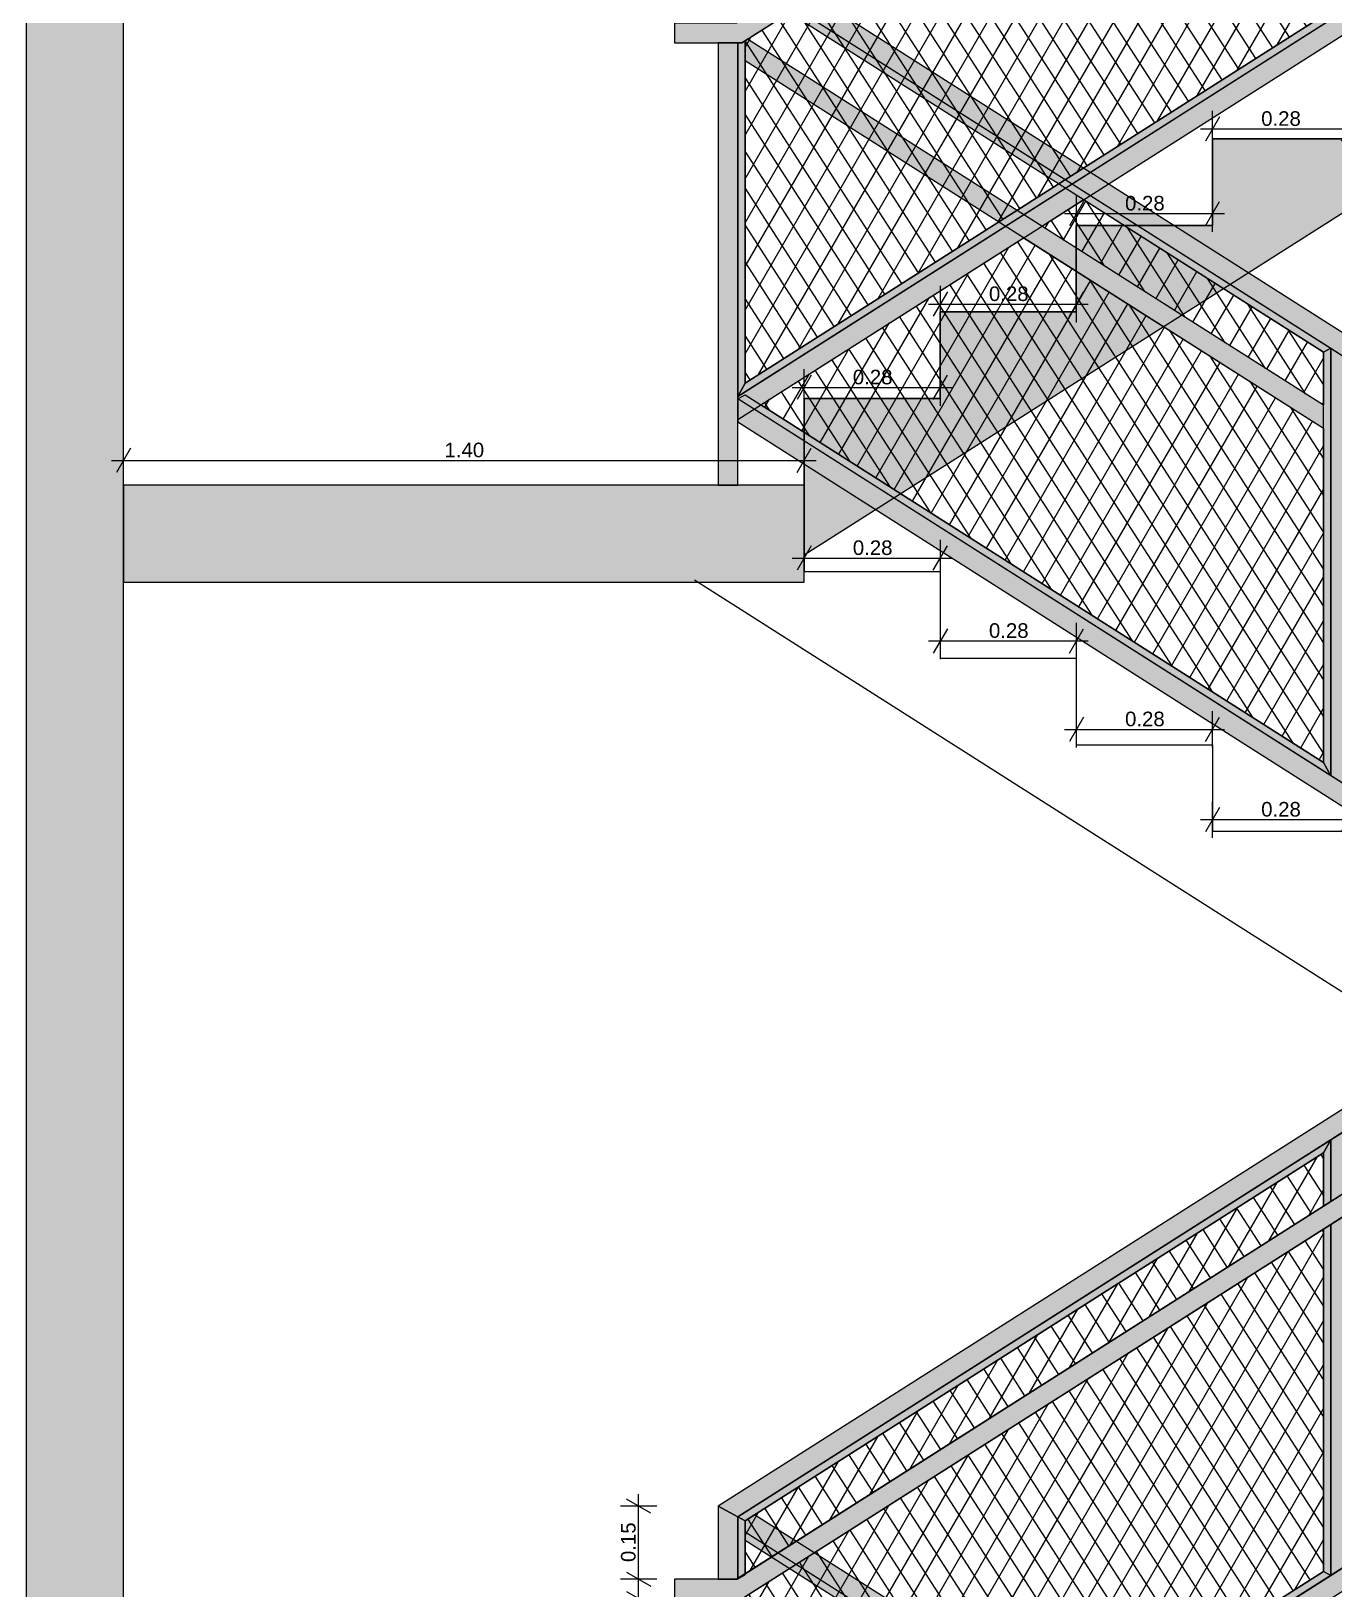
# Model space of a CAD drawing. Header units: millimetres. Extents: x 475616349 to 476941521, y 4620115302 to 4621446928.
# Drawn here: x 476694278 to 476696957, y 4620572398 to 4620575602 of the extents above; entities that cross this region are included whole.
import ezdxf

# ---------------------------------------------------------------- set-up
doc = ezdxf.new("R2010")
doc.units = ezdxf.units.MM
doc.header["$MEASUREMENT"] = 0
for name, color, linetype, lineweight in [('2D Drafting - General_Pen_No__250_Pen_No__7', 7, 'Continuous', 0), ('2D Drafting - General_Pen_No__250_Pen_No__7_Pen_No__250', 7, 'Continuous', 0), ('2D Drafting - General_Pen_No__250_Pen_No__7_Pen_No__7', 7, 'Continuous', 0), ('New_2D Drafting - General_Pen_No__1', 1, 'Continuous', 0), ('New_2D Drafting - General_Pen_No__250_Pen_No__250', 7, 'Continuous', 0), ('New_2D Drafting - General_Pen_No__4', 7, 'Continuous', 0), ('New_Doors_Pen_No__7_Pen_No__7_Pen_No__250', 7, 'Continuous', 0), ('New_Doors_Pen_No__7_Pen_No__7_Pen_No__5', 5, 'Continuous', 0), ('reg_nak_Pen_No__250', 7, 'Continuous', 0), ('zoma_Pen_No__142', 142, 'Continuous', 0)]:
    doc.layers.add(name, color=color, linetype=linetype, lineweight=lineweight)
doc.layers.add('zoma', color=7, linetype='Continuous')
doc.styles.add('GENERATED_STYLE_2', font='arial.ttf')
doc.dimstyles.new('GENERATED_STYLE__6', dxfattribs={"dimtxt": 30.000001, "dimasz": 38, "dimexe": 0.18, "dimexo": 3, "dimgap": 0.09, "dimtad": 1, "dimlfac": 0.001, "dimzin": 0, "dimdsep": 46, "dimtxsty": 'GENERATED_STYLE_2', "dimblk": 'ARROWHEAD_2', "dimblk1": 'ARROWHEAD_2', "dimblk2": 'ARROWHEAD_2', "dimcen": 0.09, "dimclrd": 142, "dimclre": 142, "dimclrt": 142, "dimadec": 0, "dimazin": 0, "dimtfac": 1, "dimtdec": 4, "dimtmove": 0, "dimatfit": 3, "dimfxl": 1, "dimtolj": 1, "dimtzin": 0, "dimarcsym": 0})
doc.dimstyles.new('GENERATED_STYLE__7', dxfattribs={"dimtxt": 30.000001, "dimasz": 38, "dimexe": 0.18, "dimexo": 3, "dimgap": 0.09, "dimtad": 1, "dimtih": 1, "dimtoh": 1, "dimlfac": 0.001, "dimzin": 0, "dimdsep": 46, "dimtxsty": 'GENERATED_STYLE_2', "dimblk": 'ARROWHEAD_2', "dimblk1": 'ARROWHEAD_2', "dimblk2": 'ARROWHEAD_2', "dimcen": 0.09, "dimclrd": 142, "dimclre": 142, "dimclrt": 142, "dimadec": 0, "dimazin": 0, "dimtfac": 1, "dimtdec": 4, "dimtmove": 0, "dimatfit": 3, "dimfxl": 1, "dimtolj": 1, "dimtzin": 0, "dimarcsym": 0})
pattern_1 = [(60, (476577134.07, 4620325125.74), (-38.971143, 22.5), []), (122.833095, (476577134.07, 4620325125.74), (36.8060797, 18.75), [])]

# ---------------------------------------------------------------- blocks, each defined once
blk = doc.blocks.new('*D309', base_point=(476577134.1, 4620325125.7))
at = {"layer": 'zoma_Pen_No__142', "color": 142, "linetype": 'Continuous', "lineweight": 0, "transparency": 16777216}
for p, q in [((476695502.4, 4620572432.9), (476695552.4, 4620572404)), ((476695564.9, 4620572418.4), (476695489.9, 4620572418.4)), ((476695502.4, 4620572392.8), (476695552.4, 4620572363.9)), ((476695527.4, 4620572378.4), (476695527.4, 4620572418.4)), ((476695564.9, 4620572378.4), (476695489.9, 4620572378.4))]:
    blk.add_line(p, q, dxfattribs=at)
blk = doc.blocks.new('ARROWHEAD_2')
at = {"color": 0, "linetype": 'Continuous', "lineweight": 0}
for p, q in [((0, 0), (-1, 0)), ((-0.378, -0.655), (0.378, 0.655))]:
    blk.add_line(p, q, dxfattribs=at)
blk = doc.blocks.new('*D310', base_point=(476577134.1, 4620325125.7))
at = {"layer": 'zoma_Pen_No__142', "color": 142, "linetype": 'Continuous', "lineweight": 0, "transparency": 16777216}
for p, q in [((476695552.4, 4620572554), (476695502.4, 4620572582.9)), ((476695527.4, 4620572568.4), (476695527.4, 4620572592.9)), ((476695564.9, 4620572568.4), (476695489.9, 4620572568.4)), ((476695527.4, 4620572418.4), (476695527.4, 4620572568.4)), ((476695502.4, 4620572432.9), (476695552.4, 4620572404)), ((476695564.9, 4620572418.4), (476695489.9, 4620572418.4))]:
    blk.add_line(p, q, dxfattribs=at)
at = {"layer": 'zoma_Pen_No__142', "color": 142, "lineweight": 0, "transparency": 16777216, "insert": (476695521.4, 4620572453.5), "char_height": 30, "attachment_point": 7, "rotation": 90, "style": 'GENERATED_STYLE_2'}
blk.add_mtext('\\A1;{\\pql;\\fArial CYR|b0|i0|c204|p34;0.15}', dxfattribs=at)
blk = doc.blocks.new('*D320', base_point=(476577134.1, 4620325125.7))
at = {"layer": 'zoma_Pen_No__142', "color": 142, "linetype": 'Continuous', "lineweight": 0, "transparency": 16777216}
for p, q in [((476695502.4, 4620572432.9), (476695552.4, 4620572404)), ((476695564.9, 4620572418.4), (476695489.9, 4620572418.4)), ((476695502.4, 4620572392.8), (476695552.4, 4620572363.9)), ((476695527.4, 4620572378.4), (476695527.4, 4620572418.4)), ((476695564.9, 4620572378.4), (476695489.9, 4620572378.4))]:
    blk.add_line(p, q, dxfattribs=at)
blk = doc.blocks.new('*D321', base_point=(476577134.1, 4620325125.7))
at = {"layer": 'zoma_Pen_No__142', "color": 142, "linetype": 'Continuous', "lineweight": 0, "transparency": 16777216}
for p, q in [((476695552.4, 4620572554), (476695502.4, 4620572582.9)), ((476695527.4, 4620572568.4), (476695527.4, 4620572592.9)), ((476695564.9, 4620572568.4), (476695489.9, 4620572568.4)), ((476695527.4, 4620572418.4), (476695527.4, 4620572568.4)), ((476695502.4, 4620572432.9), (476695552.4, 4620572404)), ((476695564.9, 4620572418.4), (476695489.9, 4620572418.4))]:
    blk.add_line(p, q, dxfattribs=at)
at = {"layer": 'zoma_Pen_No__142', "color": 142, "lineweight": 0, "transparency": 16777216, "insert": (476695521.4, 4620572453.5), "char_height": 30, "attachment_point": 7, "rotation": 90, "style": 'GENERATED_STYLE_2'}
blk.add_mtext('\\A1;{\\pql;\\fArial CYR|b0|i0|c204|p34;0.15}', dxfattribs=at)
blk = doc.blocks.new('*D337', base_point=(476577134.1, 4620325125.7))
at = {"layer": 'zoma_Pen_No__142', "color": 142, "linetype": 'Continuous', "lineweight": 0, "transparency": 16777216}
for p, q in [((476696722.4, 4620574005.3), (476696693.5, 4620573955.3)), ((476696708, 4620573942.8), (476696708, 4620574017.8)), ((476696973.5, 4620573955.3), (476697002.4, 4620574005.3)), ((476696988, 4620573942.8), (476696988, 4620574017.8)), ((476696683.5, 4620573980.3), (476696708, 4620573980.3)), ((476696708, 4620573980.3), (476696988, 4620573980.3)), ((476696988, 4620573980.3), (476697012.4, 4620573980.3))]:
    blk.add_line(p, q, dxfattribs=at)
at = {"layer": 'zoma_Pen_No__142', "color": 142, "lineweight": 0, "transparency": 16777216, "insert": (476696808, 4620573986.3), "char_height": 30, "attachment_point": 7, "style": 'GENERATED_STYLE_2'}
blk.add_mtext('\\A1;{\\pql;\\fArial CYR|b0|i0|c204|p34;0.28}', dxfattribs=at)
blk = doc.blocks.new('*D338', base_point=(476577134.1, 4620325125.7))
at = {"layer": 'zoma_Pen_No__142', "color": 142, "linetype": 'Continuous', "lineweight": 0, "transparency": 16777216}
for p, q in [((476696442.4, 4620574191), (476696413.5, 4620574141)), ((476696428, 4620574128.5), (476696428, 4620574203.5)), ((476696693.5, 4620574141), (476696722.4, 4620574191)), ((476696708, 4620574128.5), (476696708, 4620574203.5)), ((476696403.5, 4620574166), (476696428, 4620574166)), ((476696428, 4620574166), (476696708, 4620574166)), ((476696708, 4620574166), (476696732.4, 4620574166))]:
    blk.add_line(p, q, dxfattribs=at)
at = {"layer": 'zoma_Pen_No__142', "color": 142, "lineweight": 0, "transparency": 16777216, "insert": (476696528, 4620574172), "char_height": 30, "attachment_point": 7, "style": 'GENERATED_STYLE_2'}
blk.add_mtext('\\A1;{\\pql;\\fArial CYR|b0|i0|c204|p34;0.28}', dxfattribs=at)
blk = doc.blocks.new('*D339', base_point=(476577134.1, 4620325125.7))
at = {"layer": 'zoma_Pen_No__142', "color": 142, "linetype": 'Continuous', "lineweight": 0, "transparency": 16777216}
for p, q in [((476696148, 4620574310.3), (476696148, 4620574385.3)), ((476696428, 4620574310.3), (476696428, 4620574385.3)), ((476696123.5, 4620574347.8), (476696148, 4620574347.8)), ((476696162.4, 4620574372.8), (476696133.5, 4620574322.8)), ((476696148, 4620574347.8), (476696428, 4620574347.8)), ((476696413.5, 4620574322.8), (476696442.4, 4620574372.8)), ((476696428, 4620574347.8), (476696452.4, 4620574347.8))]:
    blk.add_line(p, q, dxfattribs=at)
at = {"layer": 'zoma_Pen_No__142', "color": 142, "lineweight": 0, "transparency": 16777216, "insert": (476696248, 4620574353.8), "char_height": 30, "attachment_point": 7, "style": 'GENERATED_STYLE_2'}
blk.add_mtext('\\A1;{\\pql;\\fArial CYR|b0|i0|c204|p34;0.28}', dxfattribs=at)
blk = doc.blocks.new('*D340', base_point=(476577134.1, 4620325125.7))
at = {"layer": 'zoma_Pen_No__142', "color": 142, "linetype": 'Continuous', "lineweight": 0, "transparency": 16777216}
for p, q in [((476695882.4, 4620574543.2), (476695853.5, 4620574493.2)), ((476695868, 4620574480.7), (476695868, 4620574555.7)), ((476696133.5, 4620574493.2), (476696162.4, 4620574543.2)), ((476696148, 4620574480.7), (476696148, 4620574555.7)), ((476695843.5, 4620574518.2), (476695868, 4620574518.2)), ((476695868, 4620574518.2), (476696148, 4620574518.2)), ((476696148, 4620574518.2), (476696172.4, 4620574518.2))]:
    blk.add_line(p, q, dxfattribs=at)
at = {"layer": 'zoma_Pen_No__142', "color": 142, "lineweight": 0, "transparency": 16777216, "insert": (476695968, 4620574524.2), "char_height": 30, "attachment_point": 7, "style": 'GENERATED_STYLE_2'}
blk.add_mtext('\\A1;{\\pql;\\fArial CYR|b0|i0|c204|p34;0.28}', dxfattribs=at)
blk = doc.blocks.new('*D341', base_point=(476577134.1, 4620325125.7))
at = {"layer": 'zoma_Pen_No__142', "color": 142, "linetype": 'Continuous', "lineweight": 0, "transparency": 16777216}
for p, q in [((476695882.4, 4620574894.2), (476695853.5, 4620574844.2)), ((476695868, 4620574831.7), (476695868, 4620574906.7)), ((476696133.5, 4620574844.2), (476696162.4, 4620574894.2)), ((476696148, 4620574831.7), (476696148, 4620574906.7)), ((476695843.5, 4620574869.2), (476695868, 4620574869.2)), ((476695868, 4620574869.2), (476696148, 4620574869.2)), ((476696148, 4620574869.2), (476696172.4, 4620574869.2))]:
    blk.add_line(p, q, dxfattribs=at)
at = {"layer": 'zoma_Pen_No__142', "color": 142, "lineweight": 0, "transparency": 16777216, "insert": (476695968, 4620574875.2), "char_height": 30, "attachment_point": 7, "style": 'GENERATED_STYLE_2'}
blk.add_mtext('\\A1;{\\pql;\\fArial CYR|b0|i0|c204|p34;0.28}', dxfattribs=at)
blk = doc.blocks.new('*D342', base_point=(476577134.1, 4620325125.7))
at = {"layer": 'zoma_Pen_No__142', "color": 142, "linetype": 'Continuous', "lineweight": 0, "transparency": 16777216}
for p, q in [((476696162.4, 4620575065.5), (476696133.5, 4620575015.5)), ((476696148, 4620575003), (476696148, 4620575078)), ((476696413.5, 4620575015.5), (476696442.4, 4620575065.5)), ((476696428, 4620575003), (476696428, 4620575078)), ((476696123.5, 4620575040.5), (476696148, 4620575040.5)), ((476696148, 4620575040.5), (476696428, 4620575040.5)), ((476696428, 4620575040.5), (476696452.4, 4620575040.5))]:
    blk.add_line(p, q, dxfattribs=at)
at = {"layer": 'zoma_Pen_No__142', "color": 142, "lineweight": 0, "transparency": 16777216, "insert": (476696248, 4620575046.5), "char_height": 30, "attachment_point": 7, "style": 'GENERATED_STYLE_2'}
blk.add_mtext('\\A1;{\\pql;\\fArial CYR|b0|i0|c204|p34;0.28}', dxfattribs=at)
blk = doc.blocks.new('*D343', base_point=(476577134.1, 4620325125.7))
at = {"layer": 'zoma_Pen_No__142', "color": 142, "linetype": 'Continuous', "lineweight": 0, "transparency": 16777216}
for p, q in [((476696442.4, 4620575251.7), (476696413.5, 4620575201.7)), ((476696428, 4620575189.2), (476696428, 4620575264.2)), ((476696693.5, 4620575201.7), (476696722.4, 4620575251.7)), ((476696708, 4620575189.2), (476696708, 4620575264.2)), ((476696403.5, 4620575226.7), (476696428, 4620575226.7)), ((476696428, 4620575226.7), (476696708, 4620575226.7)), ((476696708, 4620575226.7), (476696732.4, 4620575226.7))]:
    blk.add_line(p, q, dxfattribs=at)
at = {"layer": 'zoma_Pen_No__142', "color": 142, "lineweight": 0, "transparency": 16777216, "insert": (476696528, 4620575232.7), "char_height": 30, "attachment_point": 7, "style": 'GENERATED_STYLE_2'}
blk.add_mtext('\\A1;{\\pql;\\fArial CYR|b0|i0|c204|p34;0.28}', dxfattribs=at)
blk = doc.blocks.new('*D344', base_point=(476577134.1, 4620325125.7))
at = {"layer": 'zoma_Pen_No__142', "color": 142, "linetype": 'Continuous', "lineweight": 0, "transparency": 16777216}
for p, q in [((476696708, 4620575363.3), (476696708, 4620575438.3)), ((476696988, 4620575363.3), (476696988, 4620575438.3)), ((476696683.5, 4620575400.8), (476696708, 4620575400.8)), ((476696722.4, 4620575425.8), (476696693.5, 4620575375.8)), ((476696708, 4620575400.8), (476696988, 4620575400.8)), ((476696973.5, 4620575375.8), (476697002.4, 4620575425.8)), ((476696988, 4620575400.8), (476697012.4, 4620575400.8))]:
    blk.add_line(p, q, dxfattribs=at)
at = {"layer": 'zoma_Pen_No__142', "color": 142, "lineweight": 0, "transparency": 16777216, "insert": (476696808, 4620575406.8), "char_height": 30, "attachment_point": 7, "style": 'GENERATED_STYLE_2'}
blk.add_mtext('\\A1;{\\pql;\\fArial CYR|b0|i0|c204|p34;0.28}', dxfattribs=at)
blk = doc.blocks.new('*D365', base_point=(476577134.1, 4620325125.7))
at = {"layer": 'zoma_Pen_No__142', "color": 142, "linetype": 'Continuous', "lineweight": 0, "transparency": 16777216}
for p, q in [((476694482.2, 4620574744.2), (476694453.4, 4620574694.2)), ((476694467.8, 4620574681.7), (476694467.8, 4620574756.7)), ((476695853.5, 4620574694.2), (476695882.4, 4620574744.2)), ((476695868, 4620574681.7), (476695868, 4620574756.7)), ((476694443.3, 4620574719.2), (476694467.8, 4620574719.2)), ((476694467.8, 4620574719.2), (476695868, 4620574719.2)), ((476695868, 4620574719.2), (476695892.4, 4620574719.2))]:
    blk.add_line(p, q, dxfattribs=at)
at = {"layer": 'zoma_Pen_No__142', "color": 142, "lineweight": 0, "transparency": 16777216, "insert": (476695128, 4620574725.2), "char_height": 30, "attachment_point": 7, "style": 'GENERATED_STYLE_2'}
blk.add_mtext('\\A1;{\\pql;\\fArial CYR|b0|i0|c204|p34;1.40}', dxfattribs=at)

msp = doc.modelspace()

# ---------------------------------------------------------------- hatches: boundary and pattern name
at = {"layer": '2D Drafting - General_Pen_No__250_Pen_No__7', "linetype": 'Continuous', "lineweight": 0}
msp.add_hatch(color=7, dxfattribs=at).paths.add_polyline_path([(476695867.973, 4620574668.441), (476694467.752, 4620574668.441), (476694467.754, 4620574468.901), (476695867.967, 4620574468.859)])
at = {"layer": '2D Drafting - General_Pen_No__250_Pen_No__7_Pen_No__7', "linetype": 'Continuous', "lineweight": 0}
msp.add_hatch(color=7, dxfattribs=at).paths.add_polyline_path([(476694267.72, 4620582390.432), (476694267.72, 4620567220.299), (476694467.72, 4620567220.299), (476694467.72, 4620582390.432)])
at = {"layer": 'New_2D Drafting - General_Pen_No__1', "linetype": 'Continuous', "lineweight": 0}
for points in [[(476695600.841, 4620575618.441), (476695600.841, 4620575577.993), (476695739.78, 4620575577.993), (476698264.287, 4620577182.144), (476698342.444, 4620577182.144), (476698342.444, 4620577222.011), (476698252.444, 4620577222.011), (476695728.851, 4620575618.441)], [(476698211.958, 4620576427.179), (476695731.325, 4620574850.907), (476695731.325, 4620574803.515), (476698211.958, 4620576379.786)], [(476695746.274, 4620575715.516), (476698194.888, 4620574159.59), (476698211.958, 4620574170.437), (476698252.432, 4620574170.418), (476695765.469, 4620575750.712), (476695746.274, 4620575738.513)], [(476696951.445, 4620574949.791), (476696936.377, 4620574941.592), (476695746.275, 4620575697.891), (476695746.274, 4620575715.516)], [(476696936.4, 4620575634.416), (476695746.284, 4620574878.185), (476695731.325, 4620574850.907), (476696951.401, 4620575626.181)], [(476695731.324, 4620574668.441), (476695731.328, 4620575577.993), (476695690.841, 4620575577.993), (476695690.841, 4620574668.441)], [(476695731.325, 4620574850.907), (476695746.284, 4620574878.185), (476695746.277, 4620575582.121), (476695739.78, 4620575577.993), (476695731.328, 4620575577.993)], [(476695746.277, 4620575541.362), (476696936.374, 4620574785.137), (476696936.375, 4620574832.529), (476695751.497, 4620575585.438), (476695746.277, 4620575582.121)], [(476696936.377, 4620574941.592), (476696951.377, 4620574949.756), (476696951.359, 4620574070.622), (476696936.359, 4620574097.925)], [(476696951.36, 4620574070.622), (476696951.377, 4620574949.756), (476696991.859, 4620574924.033), (476696991.842, 4620574044.898)], [(476695746.267, 4620574854.142), (476696936.359, 4620574097.925), (476696951.359, 4620574070.622), (476695731.226, 4620574845.933)], [(476695731.325, 4620574845.87), (476695731.325, 4620574798.477), (476698194.06, 4620573233.578), (476698196.976, 4620573235.431), (476698196.975, 4620573279.118)], [(476698211.958, 4620574170.437), (476695690.841, 4620572568.441), (476695731.324, 4620572546.772), (476698211.958, 4620574123.045)], [(476695600.841, 4620572418.441), (476695600.841, 4620572377.993), (476695739.78, 4620572377.993), (476698264.287, 4620573982.144), (476698342.444, 4620573982.144), (476698342.444, 4620574022.011), (476698252.444, 4620574022.011), (476695728.851, 4620572418.441)], [(476696951.349, 4620573322.087), (476695731.324, 4620572546.773), (476695746.274, 4620572538.513), (476696936.383, 4620573294.816)], [(476696951.382, 4620573322.035), (476696936.383, 4620573294.816), (476696936.385, 4620573185.746), (476696951.385, 4620573195.277)], [(476696991.867, 4620573221), (476696991.864, 4620573347.759), (476696951.382, 4620573322.035), (476696951.385, 4620573195.277)], [(476698211.958, 4620573227.179), (476695731.325, 4620571650.907), (476695731.325, 4620571603.515), (476698211.958, 4620573179.786)], [(476696991.868, 4620573173.609), (476696951.386, 4620573147.885), (476696951.401, 4620572426.181), (476696991.882, 4620572451.905)], [(476696951.386, 4620573147.885), (476696936.386, 4620573138.354), (476696936.4, 4620572434.416), (476696951.401, 4620572426.181)], [(476695690.841, 4620572568.441), (476695690.841, 4620572418.441), (476695730.676, 4620572418.441), (476695731.327, 4620572418.812), (476695731.324, 4620572546.772)], [(476695746.274, 4620572515.516), (476698194.888, 4620570959.59), (476698211.958, 4620570970.437), (476698252.432, 4620570970.418), (476695765.469, 4620572550.712), (476695746.274, 4620572538.513)], [(476695746.274, 4620572538.513), (476695731.325, 4620572546.772), (476695731.327, 4620572418.812), (476695746.276, 4620572427.355)], [(476696951.445, 4620571749.791), (476696936.377, 4620571741.592), (476695746.275, 4620572497.891), (476695746.274, 4620572515.516)], [(476696936.4, 4620572434.416), (476695746.284, 4620571678.185), (476695731.325, 4620571650.907), (476696951.401, 4620572426.181)]]:
    msp.add_hatch(color=1, dxfattribs=at).paths.add_polyline_path(points)
h = msp.add_hatch(dxfattribs=at)
h.set_pattern_fill('BATT_INSULATION', color=1, style=0, pattern_type=2)
h.set_pattern_definition(pattern_1)
h.paths.add_polyline_path([(476696936.4, 4620575634.416), (476696936.386, 4620576338.354), (476695746.277, 4620575582.121), (476695746.284, 4620574878.185)])
h = msp.add_hatch(dxfattribs=at)
h.set_pattern_fill('BATT_INSULATION', color=1, style=0, pattern_type=2)
h.set_pattern_definition(pattern_1)
h.paths.add_polyline_path([(476696442.522, 4620575255.432), (476696936.377, 4620574941.592), (476696936.375, 4620574832.529), (476696356.68, 4620575200.885)])
h = msp.add_hatch(dxfattribs=at)
h.set_pattern_fill('BATT_INSULATION', color=1, style=0, pattern_type=2)
h.set_pattern_definition(pattern_1)
h.paths.add_polyline_path([(476696319.389, 4620575177.189), (476696936.374, 4620574785.137), (476696936.359, 4620574097.925), (476695778.633, 4620574833.576)])
h = msp.add_hatch(dxfattribs=at)
h.set_pattern_fill('BATT_INSULATION', color=1, style=0, pattern_type=2)
h.set_pattern_definition(pattern_1)
h.paths.add_polyline_path([(476696936.385, 4620573185.746), (476696936.383, 4620573294.816), (476695746.274, 4620572538.513), (476695746.276, 4620572429.513)])
h = msp.add_hatch(dxfattribs=at)
h.set_pattern_fill('BATT_INSULATION', color=1, style=0, pattern_type=2)
h.set_pattern_definition(pattern_1)
h.paths.add_polyline_path([(476696936.4, 4620572434.416), (476696936.386, 4620573138.354), (476695746.277, 4620572382.121), (476695746.284, 4620571678.185)])
at = {"layer": 'New_2D Drafting - General_Pen_No__250_Pen_No__250', "linetype": 'Continuous', "lineweight": 0}
msp.add_hatch(color=7, dxfattribs=at).paths.add_polyline_path([(476696147.681, 4620574846.441), (476695867.752, 4620574846.441), (476695867.967, 4620574524.813), (476697267.755, 4620575414.359), (476697513.362, 4620575570.439), (476698107.752, 4620575948.166), (476698174.262, 4620575990.432), (476698107.752, 4620575990.432), (476698107.681, 4620575990.432), (476698107.681, 4620576092.439), (476697827.681, 4620576092.439), (476697827.681, 4620575914.439), (476697547.681, 4620575914.439), (476697547.681, 4620575736.44), (476697484.898, 4620575736.44, -0.08199413), (476697460.464, 4620575736.44), (476697267.755, 4620575736.44), (476697267.755, 4620575570.439), (476697267.686, 4620575570.439), (476697267.681, 4620575558.439), (476696987.681, 4620575558.439), (476696987.681, 4620575380.44), (476696707.681, 4620575380.44), (476696707.681, 4620575202.44), (476696427.681, 4620575202.44), (476696427.681, 4620575024.441), (476696147.681, 4620575024.441)])

# ---------------------------------------------------------------- linework, layer by layer
at = {"layer": '2D Drafting - General_Pen_No__250_Pen_No__7', "color": 7, "linetype": 'Continuous', "lineweight": 0, "flags": 128}
msp.add_lwpolyline([(476695867.973, 4620574668.441), (476694467.752, 4620574668.441), (476694467.754, 4620574468.901), (476695867.967, 4620574468.859)], close=True, dxfattribs=at)
at = {"layer": '2D Drafting - General_Pen_No__250_Pen_No__7_Pen_No__250', "color": 7, "linetype": 'Continuous', "lineweight": 0, "flags": 128}
msp.add_lwpolyline([(476694267.72, 4620582390.432), (476694267.72, 4620567220.299), (476694467.72, 4620567220.299), (476694467.72, 4620582390.432)], close=True, dxfattribs=at)
at = {"layer": 'New_2D Drafting - General_Pen_No__250_Pen_No__250', "color": 7, "linetype": 'Continuous', "lineweight": 0, "flags": 128}
msp.add_lwpolyline([(476697267.755, 4620575736.44), (476697267.755, 4620575570.439), (476697267.686, 4620575570.439), (476697267.681, 4620575558.439), (476696987.681, 4620575558.439), (476696987.681, 4620575380.44), (476696707.681, 4620575380.44), (476696707.681, 4620575202.44), (476696427.681, 4620575202.44), (476696427.681, 4620575024.441), (476696147.681, 4620575024.441), (476696147.681, 4620574846.441), (476695867.752, 4620574846.441), (476695867.967, 4620574524.813), (476697267.755, 4620575414.359), (476697513.362, 4620575570.439), (476698107.752, 4620575948.166)], dxfattribs=at)
at = {"layer": 'New_2D Drafting - General_Pen_No__4', "color": 7, "linetype": 'Continuous', "lineweight": 0, "flags": 128}
for points in [[(476695600.841, 4620575618.441), (476695600.841, 4620575577.993), (476695739.78, 4620575577.993), (476698264.287, 4620577182.144), (476698342.444, 4620577182.144), (476698342.444, 4620577222.011), (476698252.444, 4620577222.011), (476695728.851, 4620575618.441)], [(476698211.958, 4620576427.179), (476695731.325, 4620574850.907), (476695731.325, 4620574803.515), (476698211.958, 4620576379.786)], [(476696936.4, 4620575634.416), (476696936.386, 4620576338.354), (476695746.277, 4620575582.121), (476695746.284, 4620574878.185)], [(476695746.274, 4620575715.516), (476698194.888, 4620574159.59), (476698211.958, 4620574170.437), (476698252.432, 4620574170.418), (476695765.469, 4620575750.712), (476695746.274, 4620575738.513)], [(476696951.445, 4620574949.791), (476696936.377, 4620574941.592), (476695746.275, 4620575697.891), (476695746.274, 4620575715.516)], [(476696936.4, 4620575634.416), (476695746.284, 4620574878.185), (476695731.325, 4620574850.907), (476696951.401, 4620575626.181)], [(476695731.324, 4620574668.441), (476695731.328, 4620575577.993), (476695690.841, 4620575577.993), (476695690.841, 4620574668.441)], [(476695731.325, 4620574850.907), (476695746.284, 4620574878.185), (476695746.277, 4620575582.121), (476695739.78, 4620575577.993), (476695731.328, 4620575577.993)], [(476695746.277, 4620575541.362), (476696936.374, 4620574785.137), (476696936.375, 4620574832.529), (476695751.497, 4620575585.438), (476695746.277, 4620575582.121)], [(476696442.522, 4620575255.432), (476696936.377, 4620574941.592), (476696936.375, 4620574832.529), (476696356.68, 4620575200.885)], [(476696319.389, 4620575177.189), (476696936.374, 4620574785.137), (476696936.359, 4620574097.925), (476695778.633, 4620574833.576)], [(476696936.377, 4620574941.592), (476696951.377, 4620574949.756), (476696951.359, 4620574070.622), (476696936.359, 4620574097.925)], [(476696951.36, 4620574070.622), (476696951.377, 4620574949.756), (476696991.859, 4620574924.033), (476696991.842, 4620574044.898)], [(476695746.267, 4620574854.142), (476696936.359, 4620574097.925), (476696951.359, 4620574070.622), (476695731.226, 4620574845.933)], [(476695731.325, 4620574845.87), (476695731.325, 4620574798.477), (476698194.06, 4620573233.578), (476698196.976, 4620573235.431), (476698196.975, 4620573279.118)], [(476698211.958, 4620574170.437), (476695690.841, 4620572568.441), (476695731.324, 4620572546.772), (476698211.958, 4620574123.045)], [(476695600.841, 4620572418.441), (476695600.841, 4620572377.993), (476695739.78, 4620572377.993), (476698264.287, 4620573982.144), (476698342.444, 4620573982.144), (476698342.444, 4620574022.011), (476698252.444, 4620574022.011), (476695728.851, 4620572418.441)], [(476696951.349, 4620573322.087), (476695731.324, 4620572546.773), (476695746.274, 4620572538.513), (476696936.383, 4620573294.816)], [(476696951.382, 4620573322.035), (476696936.383, 4620573294.816), (476696936.385, 4620573185.746), (476696951.385, 4620573195.277)], [(476696991.867, 4620573221), (476696991.864, 4620573347.759), (476696951.382, 4620573322.035), (476696951.385, 4620573195.277)], [(476696936.385, 4620573185.746), (476696936.383, 4620573294.816), (476695746.274, 4620572538.513), (476695746.276, 4620572429.513)], [(476698211.958, 4620573227.179), (476695731.325, 4620571650.907), (476695731.325, 4620571603.515), (476698211.958, 4620573179.786)], [(476696991.868, 4620573173.609), (476696951.386, 4620573147.885), (476696951.401, 4620572426.181), (476696991.882, 4620572451.905)], [(476696936.4, 4620572434.416), (476696936.386, 4620573138.354), (476695746.277, 4620572382.121), (476695746.284, 4620571678.185)], [(476696951.386, 4620573147.885), (476696936.386, 4620573138.354), (476696936.4, 4620572434.416), (476696951.401, 4620572426.181)], [(476695690.841, 4620572568.441), (476695690.841, 4620572418.441), (476695730.676, 4620572418.441), (476695731.327, 4620572418.812), (476695731.324, 4620572546.772)], [(476695746.274, 4620572515.516), (476698194.888, 4620570959.59), (476698211.958, 4620570970.437), (476698252.432, 4620570970.418), (476695765.469, 4620572550.712), (476695746.274, 4620572538.513)], [(476695746.274, 4620572538.513), (476695731.325, 4620572546.772), (476695731.327, 4620572418.812), (476695746.276, 4620572427.355)], [(476696951.445, 4620571749.791), (476696936.377, 4620571741.592), (476695746.275, 4620572497.891), (476695746.274, 4620572515.516)], [(476696936.4, 4620572434.416), (476695746.284, 4620571678.185), (476695731.325, 4620571650.907), (476696951.401, 4620572426.181)]]:
    msp.add_lwpolyline(points, close=True, dxfattribs=at)
at = {"layer": 'New_Doors_Pen_No__7_Pen_No__7_Pen_No__250', "color": 7, "linetype": 'Continuous', "lineweight": 0, "flags": 128}
msp.add_lwpolyline([(476695867.792, 4620574648.441), (476695867.792, 4620574490.439), (476696147.721, 4620574490.439), (476696147.721, 4620574312.439), (476696427.721, 4620574312.439), (476696427.721, 4620574134.44), (476696707.721, 4620574134.44), (476696707.721, 4620573956.44), (476696987.721, 4620573956.44), (476696987.721, 4620573778.44), (476697267.721, 4620573778.44), (476697267.795, 4620573600.44), (476697547.721, 4620573600.44), (476697547.721, 4620573422.441), (476697827.721, 4620573422.441), (476697827.721, 4620573244.441), (476698107.721, 4620573244.441), (476698107.721, 4620573070.439)], dxfattribs=at)
at = {"layer": 'New_Doors_Pen_No__7_Pen_No__7_Pen_No__5', "color": 5, "linetype": 'Continuous', "lineweight": 0, "flags": 128}
msp.add_lwpolyline([(476695867.752, 4620574668.441), (476695867.752, 4620574846.441), (476696147.681, 4620574846.441), (476696147.681, 4620575024.441), (476696427.681, 4620575024.441), (476696427.681, 4620575202.44), (476696707.681, 4620575202.44), (476696707.681, 4620575380.44), (476696987.681, 4620575380.44), (476696987.681, 4620575558.439), (476697267.681, 4620575558.439), (476697267.755, 4620575736.44), (476697547.681, 4620575736.44), (476697547.681, 4620575914.439), (476697827.681, 4620575914.439), (476697827.681, 4620576092.439), (476698107.681, 4620576092.439), (476698107.717, 4620576250.469)], dxfattribs=at)
at = {"layer": 'reg_nak_Pen_No__250', "color": 7, "linetype": 'Continuous', "lineweight": 0, "flags": 128}
msp.add_lwpolyline([(476695642.248, 4620574473.283), (476698113.808, 4620572902.077)], dxfattribs=at)

# ---------------------------------------------------------------- dimensions: what is measured, and where the dimension line sits
at = {"layer": 'zoma', "color": 142, "linetype": 'Continuous', "lineweight": 0}
for base, p1, p2, picture, middle in [((476696987.956, 4620575400.786), (476696707.956, 4620575377.627), (476696987.956, 4620575377.627), '*D344', (476696847.012, 4620575421.786)), ((476696707.956, 4620575226.731), (476696427.956, 4620575208.039), (476696707.956, 4620575208.039), '*D343', (476696567.012, 4620575247.731)), ((476696427.956, 4620575040.505), (476696147.956, 4620575021.257), (476696427.956, 4620575021.257), '*D342', (476696287.012, 4620575061.505)), ((476696147.956, 4620574869.223), (476695867.956, 4620574850.706), (476696147.956, 4620574850.706), '*D341', (476696007.012, 4620574890.223)), ((476695867.956, 4620574719.169), (476694467.789, 4620574668.441), (476695867.956, 4620574668.441), '*D365', (476695166.928, 4620574740.169)), ((476696147.956, 4620574518.193), (476695867.956, 4620574491.868), (476696147.956, 4620574491.868), '*D340', (476696007.012, 4620574539.193)), ((476696427.956, 4620574347.803), (476696147.956, 4620574324.689), (476696427.956, 4620574324.689), '*D339', (476696287.012, 4620574368.803)), ((476696707.956, 4620574165.968), (476696427.956, 4620574134.515), (476696707.956, 4620574134.515), '*D338', (476696567.012, 4620574186.968)), ((476696987.956, 4620573980.319), (476696707.956, 4620573959.108), (476696987.956, 4620573959.108), '*D337', (476696847.012, 4620574001.319))]:
    dim = msp.add_linear_dim(base=base, p1=p1, p2=p2, dimstyle='GENERATED_STYLE__7', dxfattribs=at)
    dim.commit()
    dim.dimension.update_dxf_attribs({"geometry": picture, "text_midpoint": middle, "dimtype": 160})
for base, p1, p2, picture, middle in [((476695527.382, 4620572568.441), (476695598.049, 4620572418.441), (476695687.607, 4620572568.441), '*D310', (476695506.382, 4620572492.497)), ((476695527.382, 4620572568.441), (476695598.049, 4620572418.441), (476695687.607, 4620572568.441), '*D321', (476695506.382, 4620572492.497)), ((476695527.382, 4620572418.441), (476695598.049, 4620572378.371), (476695598.049, 4620572418.441), '*D309', (476695506.382, 4620572323.068)), ((476695527.382, 4620572418.441), (476695598.049, 4620572378.371), (476695598.049, 4620572418.441), '*D320', (476695506.382, 4620572323.068))]:
    dim = msp.add_linear_dim(base=base, p1=p1, p2=p2, angle=90, dimstyle='GENERATED_STYLE__6', dxfattribs=at)
    dim.commit()
    dim.dimension.update_dxf_attribs({"geometry": picture, "text_midpoint": middle, "dimtype": 160, "text_rotation": 90})

doc.saveas('drawing.dxf')
